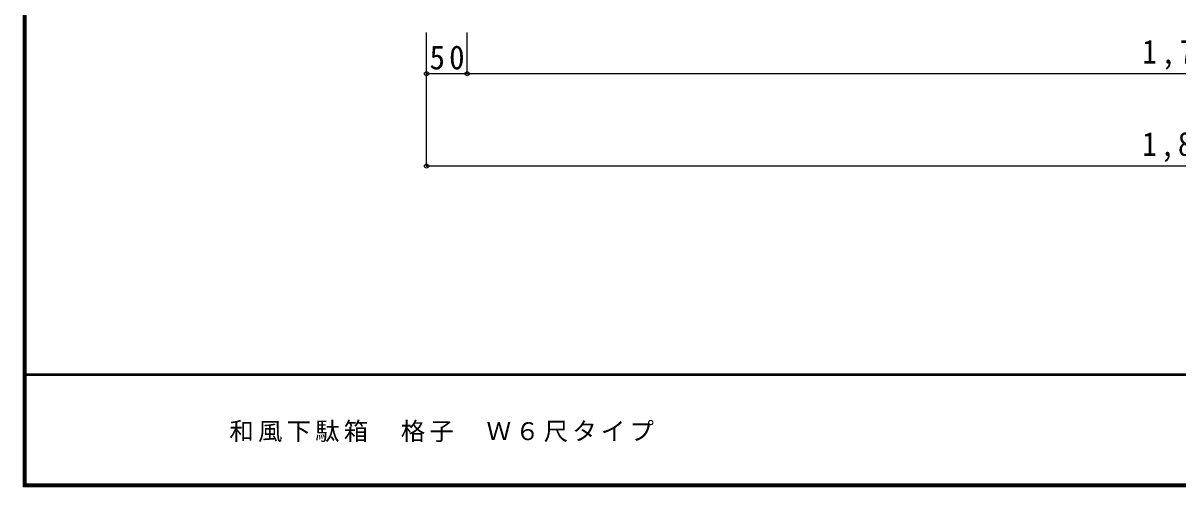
# Model space of a CAD drawing. Units: millimetres at full size, sheet at 1:10. Extents: x -1947 to 1953, y -1436 to 1392.
# Drawn here: x -1947 to -529, y -1402 to -832 of the extents above; entities that cross this region are included whole.
import ezdxf

# ---------------------------------------------------------------- set-up
doc = ezdxf.new("R2010")
doc.units = ezdxf.units.MM
doc.header["$LTSCALE"] = 10
doc.header["$PDMODE"] = 32
doc.header["$PDSIZE"] = 5
for name, color, linetype in [('4-4', 3, 'Continuous'), ('F-1', 6, 'Continuous'), ('F-A', 7, 'Continuous')]:
    doc.layers.add(name, color=color, linetype=linetype)
doc.styles.add('ＭＳ ゴシック', font='')
doc.styles.get('ＭＳ ゴシック').set_extended_font_data('MS Gothic')

msp = doc.modelspace()

# ---------------------------------------------------------------- linework, layer by layer
at = {"layer": '4-4', "color": 7}
for p, q in [((-1451.33, -1007.6), (-1451.33, -843.35)), ((-1401.33, -894.19), (-1401.33, -843.35))]:
    msp.add_line(p, q, dxfattribs=at)
at = {"layer": '4-4', "color": 4}
for p, q in [((-1401.33, -894.19), (-1451.33, -894.19)), ((366.67, -894.19), (-1401.33, -894.19)), ((416.67, -1007.6), (-1451.33, -1007.6))]:
    msp.add_line(p, q, dxfattribs=at)
for p in [(-1451.33, -894.19), (-1401.33, -894.19), (-1451.33, -1007.6)]:
    msp.add_point(p, dxfattribs=at)
at = {"layer": 'F-1'}
for p, q in [((-1946.69, 1391.67), (-1946.69, -1401.67)), ((-1945.03, 1391.67), (-1945.03, -1401.67)), ((-1943.36, 1391.67), (-1943.36, -1401.67)), ((1953.31, -1263.33), (-1946.69, -1263.33)), ((1953.31, -1265), (-1946.69, -1265)), ((1953.31, -1398.33), (-1946.69, -1398.33)), ((1953.31, -1400), (-1946.69, -1400)), ((1953.31, -1401.67), (-1946.69, -1401.67))]:
    msp.add_line(p, q, dxfattribs=at)

# ---------------------------------------------------------------- texts
at = {"layer": '4-4', "color": 7, "char_height": 29.33, "attachment_point": 7, "style": 'ＭＳ ゴシック'}
for s, insert in [('\\T1.27;\\W0.95;50', (-1447.58, -889.19)), ('\\T1.28;\\W0.9;1,768', (-572.33, -889.19)), ('\\T1.22;\\W0.9;1,868（ﾎﾞｯｸｽＷ）', (-572.33, -1002.6))]:
    msp.add_mtext(s, dxfattribs=dict(at, insert=insert))
at = {"layer": 'F-A', "insert": (-1693.36, -1346.67), "char_height": 21.99, "attachment_point": 7, "style": 'ＭＳ ゴシック'}
msp.add_mtext('\\T1.17;和風下駄箱\u3000格子\u3000Ｗ６尺タイプ', dxfattribs=at)

doc.saveas('drawing.dxf')
